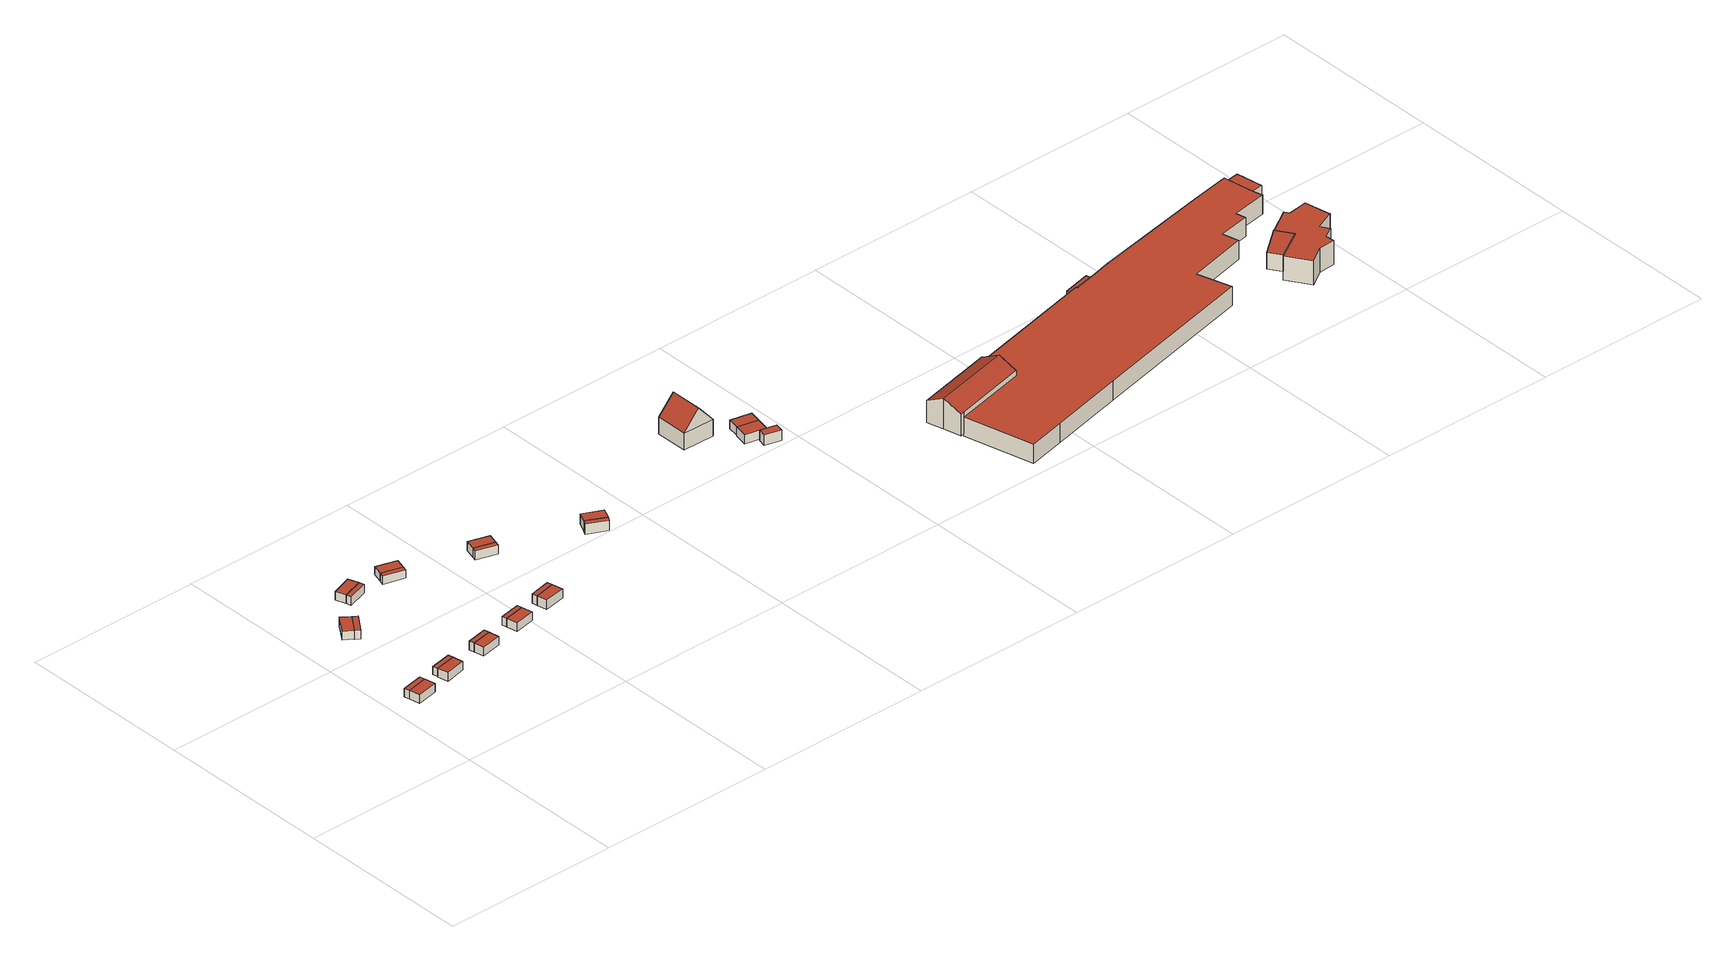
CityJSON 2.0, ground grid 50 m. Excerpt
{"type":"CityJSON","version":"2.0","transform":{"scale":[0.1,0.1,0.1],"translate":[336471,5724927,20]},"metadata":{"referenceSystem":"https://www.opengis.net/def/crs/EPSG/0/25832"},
"CityObjects":{
"building1":{"type":"Building","attributes":{"Gemeindeschluessel":"05170048","Geometrietyp2DReferenz":"3000","function":"31001_3200"},"children":["building1-1","building1-2"]},
"building1-1":{"type":"BuildingPart","attributes":{"roofType":"1000","measuredHeight":2.48},"parents":["building1"],"geometry":[{"type":"Solid","lod":"2","boundaries":[[[[0,1,2,3]],[[4,5,1,0]],[[6,7,5,4]],[[0,3,6,4]],[[2,1,5,7]],[[3,2,7,6]]]],"semantics":{"surfaces":[{"type":"WallSurface"},{"type":"RoofSurface"},{"type":"GroundSurface"},{"type":"ClosureSurface"}],"values":[[0,0,0,1,2,3]]}}]},
"building1-2":{"type":"BuildingPart","attributes":{"roofType":"1000","measuredHeight":2.47},"parents":["building1"],"geometry":[{"type":"Solid","lod":"2","boundaries":[[[[3,2,8,9]],[[10,11,7,6]],[[9,8,11,10]],[[6,3,9,10]],[[2,7,11,8]],[[6,7,2,3]]]],"semantics":{"surfaces":[{"type":"WallSurface"},{"type":"RoofSurface"},{"type":"GroundSurface"},{"type":"ClosureSurface"}],"values":[[0,0,0,1,2,3]]}}]},
"building2":{"type":"Building","attributes":{"Gemeindeschluessel":"05170048","Geometrietyp2DReferenz":"3000","function":"31001_3200"},"children":["building2-1","building2-2"]},
"building2-1":{"type":"BuildingPart","attributes":{"roofType":"1000","measuredHeight":2.51},"parents":["building2"],"geometry":[{"type":"MultiSurface","lod":"2","boundaries":[[[12,13,14,15]],[[16,17,13,12]],[[18,19,17,16]],[[12,15,18,16]],[[14,13,17,19]],[[20,21,14,19]],[[18,15,21,20]]],"semantics":{"surfaces":[{"type":"WallSurface"},{"type":"RoofSurface"},{"type":"GroundSurface"},{"type":"ClosureSurface"}],"values":[0,0,0,1,2,0,3]}}]},
"building2-2":{"type":"BuildingPart","attributes":{"roofType":"1000","measuredHeight":2.48},"parents":["building2"],"geometry":[{"type":"Solid","lod":"2","boundaries":[[[[15,21,22,23]],[[24,25,20,18]],[[23,22,25,24]],[[18,15,23,24]],[[21,20,25,22]],[[18,20,21,15]]]],"semantics":{"surfaces":[{"type":"WallSurface"},{"type":"RoofSurface"},{"type":"GroundSurface"},{"type":"ClosureSurface"}],"values":[[0,0,0,1,2,3]]}}]},
"building3":{"type":"Building","attributes":{"Gemeindeschluessel":"05170048","Geometrietyp2DReferenz":"3000","function":"31001_3200"},"children":["building3-1","building3-2"]},
"building3-1":{"type":"BuildingPart","attributes":{"roofType":"1000","measuredHeight":2.46},"parents":["building3"],"geometry":[{"type":"Solid","lod":"2","boundaries":[[[[26,27,28,29]],[[30,31,27,26]],[[29,28,32,33]],[[30,26,29,33]],[[27,31,32,28]],[[33,32,31,30]]]],"semantics":{"surfaces":[{"type":"WallSurface"},{"type":"RoofSurface"},{"type":"GroundSurface"},{"type":"ClosureSurface"}],"values":[[0,0,0,1,2,3]]}}]},
"building3-2":{"type":"BuildingPart","attributes":{"roofType":"1000","measuredHeight":2.55},"parents":["building3"],"geometry":[{"type":"MultiSurface","lod":"2","boundaries":[[[34,35,36,30]],[[37,38,35,34]],[[33,39,38,37]],[[34,30,33,37]],[[36,35,38,39]],[[32,31,36,39]],[[33,30,31,32]]],"semantics":{"surfaces":[{"type":"WallSurface"},{"type":"RoofSurface"},{"type":"GroundSurface"},{"type":"ClosureSurface"}],"values":[0,0,0,1,2,0,3]}}]},
"building4":{"type":"Building","attributes":{"Gemeindeschluessel":"05170048","Geometrietyp2DReferenz":"3000","function":"31001_3200"},"children":["building4-1","building4-2"]},
"building4-1":{"type":"BuildingPart","attributes":{"roofType":"1000","measuredHeight":2.51},"parents":["building4"],"geometry":[{"type":"Solid","lod":"2","boundaries":[[[[40,41,42,43]],[[44,45,41,40]],[[46,47,45,44]],[[40,43,46,44]],[[42,41,45,47]],[[46,43,42,47]]]],"semantics":{"surfaces":[{"type":"WallSurface"},{"type":"RoofSurface"},{"type":"GroundSurface"},{"type":"ClosureSurface"}],"values":[[0,0,0,1,2,3]]}}]},
"building4-2":{"type":"BuildingPart","attributes":{"roofType":"1000","measuredHeight":2.5},"parents":["building4"],"geometry":[{"type":"Solid","lod":"2","boundaries":[[[[43,42,48,49]],[[50,51,47,46]],[[49,48,51,50]],[[46,43,49,50]],[[42,47,51,48]],[[46,47,42,43]]]],"semantics":{"surfaces":[{"type":"WallSurface"},{"type":"RoofSurface"},{"type":"GroundSurface"},{"type":"ClosureSurface"}],"values":[[0,0,0,1,2,3]]}}]},
"building5":{"type":"Building","attributes":{"Gemeindeschluessel":"05170048","Geometrietyp2DReferenz":"3000","function":"31001_3200"},"children":["building5-1","building5-2"]},
"building5-1":{"type":"BuildingPart","attributes":{"roofType":"1000","measuredHeight":2.48},"parents":["building5"],"geometry":[{"type":"Solid","lod":"2","boundaries":[[[[52,53,54,55]],[[56,57,53,52]],[[55,54,58,59]],[[56,52,55,59]],[[53,57,58,54]],[[59,58,57,56]]]],"semantics":{"surfaces":[{"type":"WallSurface"},{"type":"RoofSurface"},{"type":"GroundSurface"},{"type":"ClosureSurface"}],"values":[[0,0,0,1,2,3]]}}]},
"building5-2":{"type":"BuildingPart","attributes":{"roofType":"1000","measuredHeight":2.49},"parents":["building5"],"geometry":[{"type":"Solid","lod":"2","boundaries":[[[[60,61,57,56]],[[62,63,61,60]],[[59,58,63,62]],[[60,56,59,62]],[[57,61,63,58]],[[59,56,57,58]]]],"semantics":{"surfaces":[{"type":"WallSurface"},{"type":"RoofSurface"},{"type":"GroundSurface"},{"type":"ClosureSurface"}],"values":[[0,0,0,1,2,3]]}}]},
"building6":{"type":"Building","attributes":{"Gemeindeschluessel":"05170048","Geometrietyp2DReferenz":"3000","function":"31001_3200"},"children":["building6-1","building6-2"]},
"building6-1":{"type":"BuildingPart","attributes":{"roofType":"1000","measuredHeight":2.38},"parents":["building6"],"geometry":[{"type":"Solid","lod":"2","boundaries":[[[[64,65,66,67]],[[68,69,65,64]],[[70,71,69,68]],[[68,64,67,70]],[[65,69,71,66]],[[67,66,71,70]]]],"semantics":{"surfaces":[{"type":"WallSurface"},{"type":"RoofSurface"},{"type":"GroundSurface"},{"type":"ClosureSurface"}],"values":[[0,0,0,1,2,3]]}}]},
"building6-2":{"type":"BuildingPart","attributes":{"roofType":"1000","measuredHeight":2.42},"parents":["building6"],"geometry":[{"type":"MultiSurface","lod":"2","boundaries":[[[72,73,74,70]],[[75,76,73,72]],[[67,77,76,75]],[[72,70,67,75]],[[74,73,76,77]],[[66,71,74,77]],[[67,70,71,66]]],"semantics":{"surfaces":[{"type":"WallSurface"},{"type":"RoofSurface"},{"type":"GroundSurface"},{"type":"ClosureSurface"}],"values":[0,0,0,1,2,0,3]}}]},
"building7":{"type":"Building","attributes":{"Gemeindeschluessel":"05170048","Geometrietyp2DReferenz":"3000","function":"31001_3200"},"children":["building7-1","building7-2"]},
"building7-1":{"type":"BuildingPart","attributes":{"roofType":"1000","measuredHeight":2.46},"parents":["building7"],"geometry":[{"type":"MultiSurface","lod":"2","boundaries":[[[78,79,80,81]],[[82,83,79,78]],[[84,85,83,82]],[[78,81,84,82]],[[80,79,83,85]],[[86,87,80,85]],[[84,81,87,86]]],"semantics":{"surfaces":[{"type":"WallSurface"},{"type":"RoofSurface"},{"type":"GroundSurface"},{"type":"ClosureSurface"}],"values":[0,0,0,1,2,0,3]}}]},
"building7-2":{"type":"BuildingPart","attributes":{"roofType":"1000","measuredHeight":2.42},"parents":["building7"],"geometry":[{"type":"Solid","lod":"2","boundaries":[[[[81,87,88,89]],[[90,91,86,84]],[[89,88,91,90]],[[84,81,89,90]],[[87,86,91,88]],[[84,86,87,81]]]],"semantics":{"surfaces":[{"type":"WallSurface"},{"type":"RoofSurface"},{"type":"GroundSurface"},{"type":"ClosureSurface"}],"values":[[0,0,0,1,2,3]]}}]},
"building8":{"type":"Building","attributes":{"Gemeindeschluessel":"05170048","Geometrietyp2DReferenz":"3000","function":"31001_3200"},"children":["building8-1","building8-2"]},
"building8-1":{"type":"BuildingPart","attributes":{"roofType":"1000","measuredHeight":2.7},"parents":["building8"],"geometry":[{"type":"Solid","lod":"2","boundaries":[[[[92,93,94,95]],[[96,97,93,92]],[[98,99,97,96]],[[92,95,98,96]],[[94,93,97,99]],[[98,95,94,99]]]],"semantics":{"surfaces":[{"type":"WallSurface"},{"type":"RoofSurface"},{"type":"GroundSurface"},{"type":"ClosureSurface"}],"values":[[0,0,0,1,2,3]]}}]},
"building8-2":{"type":"BuildingPart","attributes":{"roofType":"1000","measuredHeight":2.61},"parents":["building8"],"geometry":[{"type":"Solid","lod":"2","boundaries":[[[[95,94,100,101]],[[102,103,99,98]],[[101,100,103,102]],[[98,95,101,102]],[[94,99,103,100]],[[98,99,94,95]]]],"semantics":{"surfaces":[{"type":"WallSurface"},{"type":"RoofSurface"},{"type":"GroundSurface"},{"type":"ClosureSurface"}],"values":[[0,0,0,1,2,3]]}}]},
"building9":{"type":"Building","attributes":{"Gemeindeschluessel":"05170048","Geometrietyp2DReferenz":"3000","function":"31001_3200"},"children":["building9-1","building9-2"]},
"building9-1":{"type":"BuildingPart","attributes":{"roofType":"1000","measuredHeight":2.54},"parents":["building9"],"geometry":[{"type":"Solid","lod":"2","boundaries":[[[[104,105,106,107]],[[108,109,105,104]],[[110,111,109,108]],[[108,104,107,110]],[[105,109,111,106]],[[107,106,111,110]]]],"semantics":{"surfaces":[{"type":"WallSurface"},{"type":"RoofSurface"},{"type":"GroundSurface"},{"type":"ClosureSurface"}],"values":[[0,0,0,1,2,3]]}}]},
"building9-2":{"type":"BuildingPart","attributes":{"roofType":"1000","measuredHeight":2.56},"parents":["building9"],"geometry":[{"type":"Solid","lod":"2","boundaries":[[[[112,113,111,110]],[[114,115,113,112]],[[107,106,115,114]],[[112,110,107,114]],[[111,113,115,106]],[[107,110,111,106]]]],"semantics":{"surfaces":[{"type":"WallSurface"},{"type":"RoofSurface"},{"type":"GroundSurface"},{"type":"ClosureSurface"}],"values":[[0,0,0,1,2,3]]}}]},
"building10":{"type":"Building","attributes":{"Gemeindeschluessel":"05170048","Geometrietyp2DReferenz":"3000","function":"31001_3200"},"children":["building10-1","building10-2"]},
"building10-1":{"type":"BuildingPart","attributes":{"roofType":"9999","measuredHeight":2.99},"parents":["building10"],"geometry":[{"type":"Solid","lod":"2","boundaries":[[[[116,117,118,119]],[[117,120,121,118]],[[116,122,120,117]],[[119,123,122,116]],[[118,121,123,119]],[[120,122,123,121]]]],"semantics":{"surfaces":[{"type":"RoofSurface"},{"type":"WallSurface"},{"type":"GroundSurface"}],"values":[[0,1,1,1,1,2]]}}]},
"building10-2":{"type":"BuildingPart","attributes":{"roofType":"9999","measuredHeight":3.01},"parents":["building10"],"geometry":[{"type":"Solid","lod":"2","boundaries":[[[[124,119,118,125]],[[124,126,123,119]],[[125,127,126,124]],[[118,121,127,125]],[[118,119,123,121]],[[123,126,127,121]]]],"semantics":{"surfaces":[{"type":"RoofSurface"},{"type":"WallSurface"},{"type":"GroundSurface"}],"values":[[0,1,1,1,1,2]]}}]},
"building11":{"type":"Building","attributes":{"Geometrietyp2DReferenz":"3000","Gemeindeschluessel":"05170048","function":"31001_1010","roofType":"3100","measuredHeight":10.09},"address":[{"country":"Germany","locality":"Wesel","thoroughfareNumber":"12","thoroughfareName":"Schillwiese"}],"geometry":[{"type":"Solid","lod":"2","boundaries":[[[[128,129,130,131]],[[132,133,129,128]],[[134,135,133,132]],[[131,130,135,134]],[[128,136,132]],[[134,137,131]],[[131,137,136,128]],[[132,136,137,134]],[[129,133,135,130]]]],"semantics":{"surfaces":[{"type":"WallSurface"},{"type":"RoofSurface"},{"type":"GroundSurface"}],"values":[[0,0,0,0,0,0,1,1,2]]}}]},
"building12":{"type":"Building","attributes":{"Geometrietyp2DReferenz":"3000","Gemeindeschluessel":"05170048","function":"31001_2463","roofType":"1000","measuredHeight":2.63},"address":[{"country":"Germany","locality":"Wesel","thoroughfareNumber":"12","thoroughfareName":"Schillwiese"}],"geometry":[{"type":"Solid","lod":"2","boundaries":[[[[138,139,140,141]],[[142,143,139,138]],[[144,145,143,142]],[[141,140,145,144]],[[142,138,141,144]],[[139,143,145,140]]]],"semantics":{"surfaces":[{"type":"WallSurface"},{"type":"RoofSurface"},{"type":"GroundSurface"}],"values":[[0,0,0,0,1,2]]}}]},
"building13":{"type":"Building","attributes":{"Geometrietyp2DReferenz":"3000","Gemeindeschluessel":"05170048","function":"31001_2723","roofType":"9999","measuredHeight":3},"address":[{"country":"Germany","locality":"Wesel","thoroughfareNumber":"12","thoroughfareName":"Schillwiese"}],"geometry":[{"type":"Solid","lod":"2","boundaries":[[[[146,147,148,149]],[[147,150,151,148]],[[146,152,150,147]],[[149,153,152,146]],[[148,151,153,149]],[[150,152,153,151]]]],"semantics":{"surfaces":[{"type":"RoofSurface"},{"type":"WallSurface"},{"type":"GroundSurface"}],"values":[[0,1,1,1,1,2]]}}]},
"building14":{"type":"Building","attributes":{"Geometrietyp2DReferenz":"3000","Gemeindeschluessel":"05170048","function":"31001_2723","roofType":"1000","measuredHeight":2.45},"address":[{"country":"Germany","locality":"Wesel","thoroughfareNumber":"12","thoroughfareName":"Schillwiese"}],"geometry":[{"type":"Solid","lod":"2","boundaries":[[[[154,155,156,157]],[[141,158,155,154]],[[144,159,158,141]],[[157,156,159,144]],[[141,154,157,144]],[[155,158,159,156]]]],"semantics":{"surfaces":[{"type":"WallSurface"},{"type":"RoofSurface"},{"type":"GroundSurface"}],"values":[[0,0,0,0,1,2]]}}]},
"building15":{"type":"Building","attributes":{"Geometrietyp2DReferenz":"3000","Gemeindeschluessel":"05170048","function":"31001_2100","roofType":"3100","measuredHeight":8.94},"address":[{"country":"Germany","locality":"Wesel","thoroughfareNumber":"20","thoroughfareName":"Schillwiese"}],"geometry":[{"type":"Solid","lod":"2","boundaries":[[[[160,161,162,163]],[[164,165,161,160]],[[166,167,165,164]],[[168,169,167,166]],[[170,171,169,168]],[[172,173,171,170]],[[174,175,173,172]],[[163,162,175,174]],[[160,163,174,172,164]],[[170,168,166,164,172]],[[161,165,167,169,171,173,175,162]]]],"semantics":{"surfaces":[{"type":"WallSurface"},{"type":"RoofSurface"},{"type":"GroundSurface"}],"values":[[0,0,0,0,0,0,0,0,1,1,2]]}}]},
"building16":{"type":"Building","attributes":{"Geometrietyp2DReferenz":"3000","Gemeindeschluessel":"05170048","function":"31001_2100","roofType":"1000","measuredHeight":5.46},"address":[{"country":"Germany","locality":"Wesel","thoroughfareNumber":"20","thoroughfareName":"Schillwiese"}],"geometry":[{"type":"Solid","lod":"2","boundaries":[[[[176,177,178,179]],[[180,181,177,176]],[[182,183,181,180]],[[184,185,183,182]],[[186,187,185,184]],[[188,189,187,186]],[[190,191,189,188]],[[192,193,191,190]],[[194,195,193,192]],[[196,197,195,194]],[[198,199,197,196]],[[200,201,199,198]],[[202,203,201,200]],[[204,205,203,202]],[[206,207,205,204]],[[208,209,207,206]],[[210,211,209,208]],[[212,213,211,210]],[[214,215,213,212]],[[216,217,215,214]],[[179,178,217,216]],[[214,212,210,208,206,204,202,200,198,196,194,192,190,188,186,184,182,180,176,179,216]],[[177,181,183,185,187,189,191,193,195,197,199,201,203,205,207,209,211,213,215,217,178]]]],"semantics":{"surfaces":[{"type":"WallSurface"},{"type":"RoofSurface"},{"type":"GroundSurface"}],"values":[[0,0,0,0,0,0,0,0,0,0,0,0,0,0,0,0,0,0,0,0,0,1,2]]}}]},
"building17":{"type":"Building","attributes":{"Geometrietyp2DReferenz":"3000","Gemeindeschluessel":"05170048","function":"31001_2100","roofType":"1000","measuredHeight":2.62},"address":[{"country":"Germany","locality":"Wesel","thoroughfareNumber":"20","thoroughfareName":"Schillwiese"}],"geometry":[{"type":"Solid","lod":"2","boundaries":[[[[218,219,220,221]],[[222,223,219,218]],[[224,225,223,222]],[[226,227,225,224]],[[221,220,227,226]],[[224,222,218,221,226]],[[219,223,225,227,220]]]],"semantics":{"surfaces":[{"type":"WallSurface"},{"type":"RoofSurface"},{"type":"GroundSurface"}],"values":[[0,0,0,0,0,1,2]]}}]},
"building18":{"type":"Building","attributes":{"Geometrietyp2DReferenz":"3000","Gemeindeschluessel":"05170048","function":"31001_2020","roofType":"1000","measuredHeight":4.75},"address":[{"country":"Germany","locality":"Wesel","thoroughfareNumber":"20","thoroughfareName":"Schillwiese"}],"geometry":[{"type":"Solid","lod":"2","boundaries":[[[[228,229,230,231]],[[232,233,229,228]],[[234,235,233,232]],[[231,230,235,234]],[[232,228,231,234]],[[229,233,235,230]]]],"semantics":{"surfaces":[{"type":"WallSurface"},{"type":"RoofSurface"},{"type":"GroundSurface"}],"values":[[0,0,0,0,1,2]]}}]},
"building19":{"type":"Building","attributes":{"Geometrietyp2DReferenz":"3000","Gemeindeschluessel":"05170048","function":"31001_2020","roofType":"1000","measuredHeight":6.83},"address":[{"country":"Germany","locality":"Wesel","thoroughfareNumber":"20","thoroughfareName":"Schillwiese"}],"geometry":[{"type":"Solid","lod":"2","boundaries":[[[[236,237,238,239]],[[240,241,237,236]],[[242,243,241,240]],[[244,245,243,242]],[[246,247,245,244]],[[248,249,247,246]],[[250,251,249,248]],[[252,253,251,250]],[[254,255,253,252]],[[256,257,255,254]],[[258,259,257,256]],[[260,261,259,258]],[[262,263,261,260]],[[239,238,263,262]],[[260,258,256,254,252,250,248,246,244,242,240,236,239,262]],[[237,241,243,245,247,249,251,253,255,257,259,261,263,238]]]],"semantics":{"surfaces":[{"type":"WallSurface"},{"type":"RoofSurface"},{"type":"GroundSurface"}],"values":[[0,0,0,0,0,0,0,0,0,0,0,0,0,0,1,2]]}}]},
"building20":{"type":"Building","attributes":{"Geometrietyp2DReferenz":"3000","Gemeindeschluessel":"05170048","function":"31001_2520","roofType":"1000","measuredHeight":3.58},"address":[{"country":"Germany","locality":"Wesel","thoroughfareNumber":"20","thoroughfareName":"Schillwiese"}],"geometry":[{"type":"Solid","lod":"2","boundaries":[[[[264,265,266,267]],[[268,269,265,264]],[[270,271,269,268]],[[267,266,271,270]],[[268,264,267,270]],[[265,269,271,266]]]],"semantics":{"surfaces":[{"type":"WallSurface"},{"type":"RoofSurface"},{"type":"GroundSurface"}],"values":[[0,0,0,0,1,2]]}}]}
},
"vertices":[
[78,210,80],[78,210,55],[72,240,55],[72,240,80],[18,198,80],[18,198,55],[12,228,80],[12,228,55],
[69,255,55],[69,255,80],[9,243,80],[9,243,55],
[188,234,81],[188,234,56],[183,263,56],[183,263,81],[130,222,81],[130,222,56],[124,252,81],[124,252,56],[124,252,57],[183,263,57],
[180,277,57],[180,277,81],[121,266,81],[121,266,57],
[86,563,88],[86,563,63],[51,514,63],[51,514,88],[110,546,88],[110,546,63],[75,497,63],[75,497,88],
[123,537,88],[123,537,62],[110,546,62],[88,488,88],[88,488,62],[75,497,62],
[325,258,79],[325,258,54],[320,287,54],[320,287,79],[267,247,79],[267,247,54],[262,276,79],[262,276,54],
[317,302,54],[317,302,79],[259,290,79],[259,290,54],
[209,670,88],[209,670,63],[151,651,63],[151,651,88],[219,641,88],[219,641,63],[161,622,63],[161,622,88],
[223,627,88],[223,627,63],[165,608,88],[165,608,63],
[292,667,88],[292,667,65],[284,638,65],[284,638,88],[350,650,88],[350,650,65],[342,621,88],[342,621,65],
[338,607,88],[338,607,64],[342,621,64],[280,624,88],[280,624,64],[284,638,64],
[454,283,79],[454,283,54],[448,313,54],[448,313,79],[396,272,79],[396,272,54],[390,302,79],[390,302,54],[390,302,55],[448,313,55],
[446,327,55],[446,327,79],[387,316,79],[387,316,55],
[572,306,80],[572,306,53],[566,336,53],[566,336,80],[512,295,80],[512,295,53],[507,324,80],[507,324,53],
[563,351,53],[563,351,80],[504,339,80],[504,339,53],
[526,597,90],[526,597,64],[517,568,64],[517,568,90],[584,579,90],[584,579,64],[575,550,90],[575,550,64],
[571,536,90],[571,536,64],[513,553,90],[513,553,64],
[862,481,87],[808,508,87],[795,481,87],[849,453,87],[808,508,57],[795,481,57],[862,481,57],[849,453,57],
[842,441,87],[788,467,87],[842,441,57],[788,467,57],
[1282,562,118],[1282,562,70],[1283,653,70],[1283,653,118],[1190,563,118],[1190,563,70],[1191,655,118],[1191,655,70],[1236,562,171],[1237,654,171],
[1375,474,95],[1375,474,69],[1384,513,69],[1384,513,95],[1316,487,95],[1316,487,69],[1325,526,95],[1325,526,69],
[1354,475,98],[1348,452,98],[1393,440,98],[1399,464,98],[1348,452,68],[1393,440,68],[1354,475,68],[1399,464,68],
[1391,545,95],[1391,545,71],[1332,558,71],[1332,558,95],[1384,513,71],[1325,526,71],
[1756,203,100],[1756,203,37],[1766,205,37],[1766,205,100],[1745,252,126],[1745,252,37],[1733,301,100],[1733,301,37],[1955,351,100],[1955,351,37],[1955,350,100],[1955,350,37],[1967,302,126],[1967,302,37],[1978,253,100],[1978,253,37],
[1955,350,87],[1955,350,32],[1978,253,32],[1978,253,87],[2333,437,87],[2333,437,32],[2334,433,87],[2334,433,32],[2413,451,87],[2413,451,32],[2433,456,87],[2433,456,32],[2455,461,87],[2455,461,32],[2799,528,87],[2799,528,32],[2906,547,87],[2906,547,32],[2917,471,87],[2917,471,32],[2925,431,87],[2925,431,32],[2826,414,87],[2826,414,32],[2832,387,87],[2832,387,32],[2744,371,87],[2744,371,32],[2755,325,87],[2755,325,32],[2585,286,87],[2585,286,32],[2613,190,87],[2613,190,32],[2135,81,87],[2135,81,32],[1920,31,87],[1920,31,32],[1813,6,87],[1813,6,32],[1766,205,87],[1766,205,32],
[2406,482,64],[2406,482,38],[2327,464,38],[2327,464,64],[2413,451,64],[2413,451,38],[2334,433,64],[2334,433,38],[2333,437,64],[2333,437,38],
[2861,319,72],[2861,319,24],[2785,259,24],[2785,259,72],[2889,274,72],[2889,274,24],[2807,225,72],[2807,225,24],
[2861,319,69],[2861,319,0],[2889,274,0],[2889,274,69],[2933,364,69],[2933,364,0],[2941,351,69],[2941,351,0],[2997,359,69],[2997,359,0],[3009,290,69],[3009,290,0],[3011,285,69],[3011,285,0],[2957,261,69],[2957,261,0],[2970,237,69],[2970,237,0],[2940,219,69],[2940,219,0],[2942,194,69],[2942,194,0],[2894,190,69],[2894,190,0],[2848,161,69],[2848,161,0],[2807,225,69],[2807,225,0],
[2965,478,73],[2965,478,37],[2953,554,37],[2953,554,73],[2917,471,73],[2917,471,37],[2906,547,73],[2906,547,37]
]}
